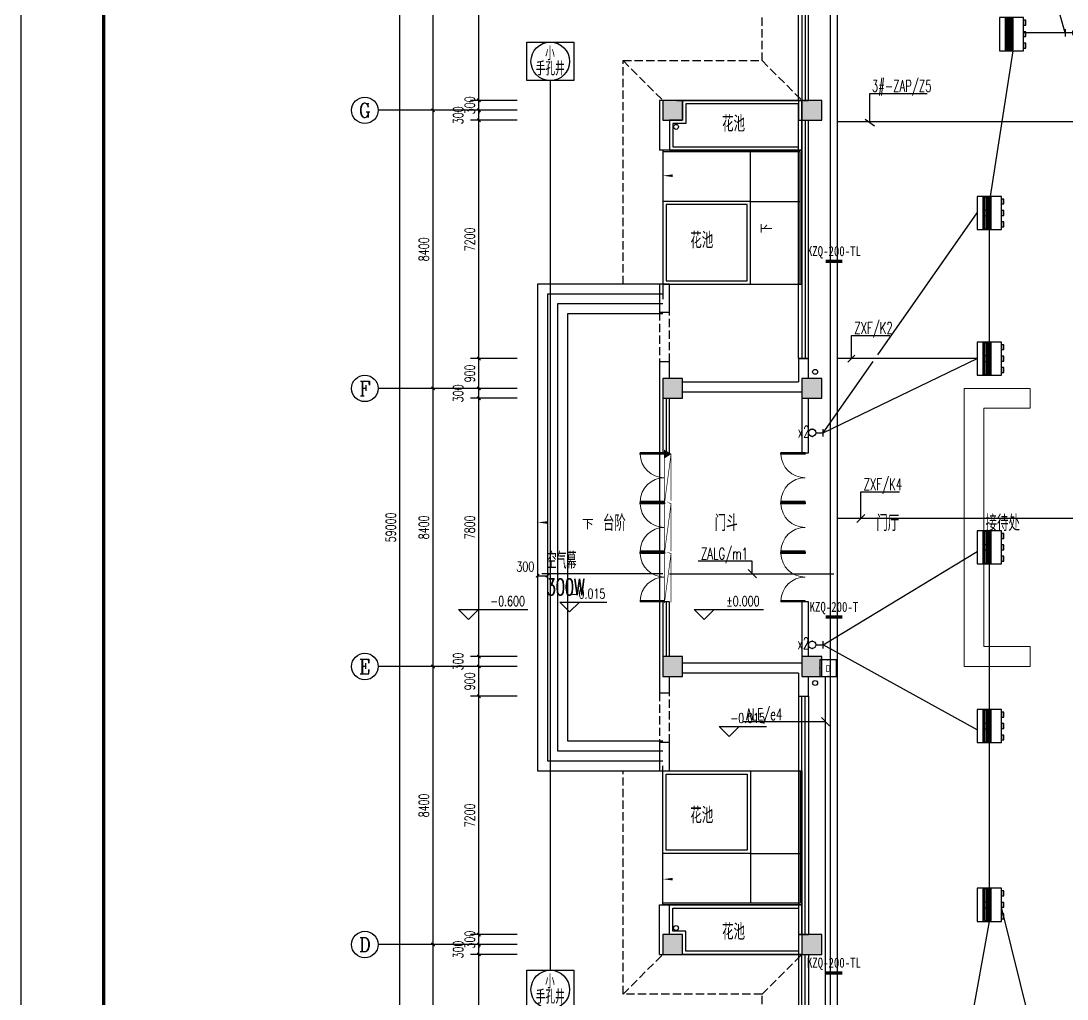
# Model space of a CAD drawing. Extents: x 1834097 to 1952997, y -130665 to -46565.
# Drawn here: x 1834097 to 1865691, y -102099 to -72551 of the extents above; entities that cross this region are included whole.
import ezdxf
from ezdxf.enums import TextEntityAlignment as Align

# ---------------------------------------------------------------- set-up
doc = ezdxf.new("R2010")
doc.units = 0
doc.header["$LTSCALE"] = 1000
doc.header["$MEASUREMENT"] = 0
doc.linetypes.add('__DASH', pattern=[0.35, 0.25, -0.1])
doc.linetypes.add('DASH', pattern=[0.35, 0.25, -0.1])
for name, color, linetype in [('0-底图', 7, 'Continuous'), ('A-ANNO-IDEN', 3, 'Continuous'), ('A-ANNO-TXT', 7, 'Continuous'), ('A-DOOR-HOLE', 161, 'Continuous'), ('A-Roof-Drng', 8, 'Continuous'), ('A-WALL-CURT', 111, 'Continuous'), ('A2-看线', 8, 'Continuous'), ('AXIS', 3, 'Continuous'), ('AXIS_TEXT', 7, 'Continuous'), ('BTTK', 7, 'Continuous'), ('CABLETRAY', 4, 'Continuous'), ('COLUMN', 2, 'Continuous'), ('DIM-照明', 3, 'Continuous'), ('DIM_ELEV', 3, 'Continuous'), ('DIM_SYMB', 3, 'Continuous'), ('e-标注', 7, 'Continuous'), ('E2-楼梯、坡道', 5, 'Continuous'), ('EQUIP-消防', 3, 'Continuous'), ('EQUIP-照明', 3, 'Continuous'), ('H-fujian', 7, 'Continuous'), ('HJ(环境-单体)', 135, 'Continuous'), ('PUB_DIM', 3, 'Continuous'), ('PUB_HATCH', 8, 'Continuous'), ('PUB_TEXT', 7, 'Continuous'), ('PUB_TITLE', 4, 'Continuous'), ('TEL_LEAD', 7, 'Continuous'), ('TEL_TEXT', 7, 'Continuous'), ('VRV-EQUIP', 7, 'Continuous'), ('WALL', 2, 'Continuous'), ('WINDOW', 4, 'Continuous'), ('WIRE-照明', 6, 'Continuous'), ('抗震支吊架', 2, 'Continuous'), ('散水', 151, '__DASH')]:
    doc.layers.add(name, color=color, linetype=linetype)
doc.layers.add('E3-家具', color=8, linetype='Continuous', lineweight=5)
doc.styles.add('_TCH_AXIS', font='COMPLEX', dxfattribs={"bigfont": 'GBCBIG'})
doc.styles.add('_TCH_DIM', font='simplex.shx', dxfattribs={"bigfont": 'gbcbig.shx'})
doc.styles.add('_TCH_DIM_T3', font='SIMPLEX', dxfattribs={"width": 0.705882, "bigfont": 'GBCBIG'})
doc.styles.add('_TEL_DIM', font='simplex.shx', dxfattribs={"width": 0.8, "height": 3.5, "bigfont": 'gbcbig.shx'})
doc.styles.add('COMPLEX', font='COMPLEX')
doc.styles.add('HZ(TK)', font='simplex.shx', dxfattribs={"width": 0.9, "bigfont": 'gbcbig.shx'})
doc.styles.add('kzcad', font='', dxfattribs={"width": 0.8})
doc.styles.get("Standard").update_dxf_attribs({"font": 'GBENOR', "bigfont": 'GBCBIG'})
doc.styles.add('中西文等高字体', font='simplex.shx', dxfattribs={"width": 0.8, "bigfont": 'gbcbig.shx'})
doc.styles.add('黑体', font='')
doc.styles.get('kzcad').set_extended_font_data('SimSun')
doc.styles.get('黑体').set_extended_font_data('SimHei')
doc.dimstyles.new('_TCH_ARCH&&100', dxfattribs={"dimtxt": 297.5, "dimasz": 100, "dimexe": 250, "dimexo": 300, "dimgap": 126.25, "dimtad": 1, "dimdec": 0, "dimzin": 0, "dimdsep": 46, "dimtxsty": '_TCH_DIM_T3', "dimblk": 'ARCHTICK', "dimcen": 0.09, "dimclrt": 7, "dimazin": 2, "dimtfac": 1, "dimtdec": 0, "dimtix": 1, "dimtmove": 2, "dimatfit": 3, "dimfxl": 100, "dimtolj": 1, "dimtzin": 0, "dimarcsym": 0})

# ---------------------------------------------------------------- blocks, each defined once
blk = doc.blocks.new('vhtemplate_2020年新竖式图框_A0')
at = {"layer": 'PUB_TITLE', "color": 7}
blk.add_lwpolyline([(0, 0), (1189, 0), (1189, 841), (0, 841)], close=True, dxfattribs=at)
at = {"layer": 'PUB_TITLE', "const_width": 1}
blk.add_lwpolyline([(25, 10), (1179, 10), (1179, 831), (25, 831)], close=True, dxfattribs=at)
at = {"layer": 'BTTK', "color": 4, "style": 'HZ(TK)', "width": 0.9}
for tag, p in [('合作单位', (1144, 743.5)), ('建设单位', (1144, 209.5)), ('工程名称', (1144, 176.5)), ('子项名称', (1154, 160)), ('图纸名称', (1144, 141))]:
    blk.add_attdef(tag, text='', height=3.5, dxfattribs=at).set_placement(p, align=Align.MIDDLE_CENTER)
for tag, p in [('注册证书号', (1156.5, 309.01)), ('注册印章号', (1156.5, 301.01)), ('设计号', (1154, 193)), ('图别', (1137.75, 34)), ('图号', (1170.25, 34)), ('版本号', (1137.75, 26)), ('日期', (1170.25, 26))]:
    blk.add_attdef(tag, text='', height=3.5, dxfattribs=at).set_placement(p, align=Align.MIDDLE)
blk = doc.blocks.new('$equip$00002672')
for p, q in [((0.222, 0.889), (-0.222, 0.889)), ((0, 0.444), (0, 0.889))]:
    blk.add_line(p, q)
blk.add_circle((0, 0.222), 0.222)
for p in [(0, 0.889), (-0.222, 0.222), (0, 0), (0.222, 0.222)]:
    blk.add_point(p)
at = {"color": 7, "style": '_TEL_DIM', "flags": 1}
for tag in ['A', 'REMARK']:
    blk.add_attdef(tag, text='', height=0.00002, dxfattribs=at).set_placement((0, 0), align=Align.MIDDLE_CENTER)
blk = doc.blocks.new('A$C74FB5005')
at = {"layer": 'WIRE-照明'}
blk.add_lwpolyline([(0, 1167), (1417, 1167), (1417, 0), (0, 0)], close=True, dxfattribs=at)
blk.add_circle((708, 583), 583, dxfattribs=at)
at = {"layer": 'BTTK', "style": '中西文等高字体', "width": 0.7}
for s, height, p in [('小', 417, (552, 618)), ('手孔井', 416.7, (267, 158))]:
    blk.add_text(s, height=height, dxfattribs=at).set_placement(p)
blk = doc.blocks.new('gfhfgh')
at = {"layer": 'WIRE-照明'}
blk.add_line((133077, -13025), (133077, -39897), dxfattribs=at)
for p in [(132369, -13025), (132369, -41064)]:
    blk.add_blockref('A$C74FB5005', p, dxfattribs=at)
blk = doc.blocks.new('_ArchTick')
at = {"color": 0, "linetype": 'ByBlock', "const_width": 0.4}
blk.add_lwpolyline([(-0.5, -0.5), (0.5, 0.5)], dxfattribs=at)
blk = doc.blocks.new('*D267')
at = {"layer": 'Defpoints', "color": 0, "transparency": 16777216}
for p in [(1451760, -30601), (1452060, -30601), (1452060, -30830)]:
    blk.add_point(p, dxfattribs=at)
at = {"layer": 'PUB_DIM', "color": 0, "lineweight": -2, "transparency": 16777216}
for p, q in [((1451760, -30830), (1452060, -30830)), ((1451760, -30901), (1451760, -31080)), ((1452060, -30901), (1452060, -31080))]:
    blk.add_line(p, q, dxfattribs=at)
at = {"layer": 'PUB_DIM', "color": 0, "lineweight": -2, "transparency": 16777216, "xscale": 100, "yscale": 100, "zscale": 100, "rotation": 180}
blk.add_blockref('_ArchTick', (1451760, -30830), dxfattribs=at)
at = {"layer": 'PUB_DIM', "color": 0, "lineweight": -2, "transparency": 16777216, "xscale": 100, "yscale": 100, "zscale": 100}
blk.add_blockref('_ArchTick', (1452060, -30830), dxfattribs=at)
at = {"layer": 'PUB_DIM', "color": 7, "transparency": 16777216, "insert": (1451390, -30555), "char_height": 297.5, "attachment_point": 5, "style": '_TCH_DIM_T3'}
blk.add_mtext('\\A1;300', dxfattribs=at)
blk = doc.blocks.new('*D270')
at = {"layer": 'Defpoints', "color": 0, "transparency": 16777216}
for p in [(1449986, -9271), (1451439, -9271), (1451439, -16471)]:
    blk.add_point(p, dxfattribs=at)
at = {"layer": 'PUB_DIM', "color": 0, "lineweight": -2, "transparency": 16777216}
for p, q in [((1451139, -9271), (1449736, -9271)), ((1449986, -16471), (1449986, -9271)), ((1451139, -16471), (1449736, -16471))]:
    blk.add_line(p, q, dxfattribs=at)
at = {"layer": 'PUB_DIM', "color": 0, "lineweight": -2, "transparency": 16777216, "xscale": 100, "yscale": 100, "zscale": 100}
for p, rotation in [((1449986, -9271), 90), ((1449986, -16471), 270)]:
    blk.add_blockref('_ArchTick', p, dxfattribs=dict(at, rotation=rotation))
at = {"layer": 'PUB_DIM', "color": 7, "transparency": 16777216, "insert": (1449711, -12871), "char_height": 297.5, "attachment_point": 5, "rotation": 90, "style": '_TCH_DIM_T3'}
blk.add_mtext('\\A1;7200', dxfattribs=at)
blk = doc.blocks.new('*D271')
at = {"layer": 'Defpoints', "color": 0, "transparency": 16777216}
for p in [(1449986, -16471), (1451439, -16471), (1451439, -16771)]:
    blk.add_point(p, dxfattribs=at)
at = {"layer": 'PUB_DIM', "color": 0, "lineweight": -2, "transparency": 16777216}
for p, q in [((1449986, -16471), (1449986, -16371)), ((1451139, -16471), (1449736, -16471)), ((1449986, -16771), (1449986, -16471)), ((1451139, -16771), (1449736, -16771)), ((1449986, -16771), (1449986, -16871))]:
    blk.add_line(p, q, dxfattribs=at)
at = {"layer": 'PUB_DIM', "color": 0, "lineweight": -2, "transparency": 16777216, "xscale": 100, "yscale": 100, "zscale": 100}
for p, rotation in [((1449986, -16471), 270), ((1449986, -16771), 90)]:
    blk.add_blockref('_ArchTick', p, dxfattribs=dict(at, rotation=rotation))
at = {"layer": 'PUB_DIM', "color": 7, "transparency": 16777216, "insert": (1449711, -16621), "char_height": 297.5, "attachment_point": 5, "rotation": 90, "style": '_TCH_DIM_T3'}
blk.add_mtext('\\A1;300', dxfattribs=at)
blk = doc.blocks.new('*D272')
at = {"layer": 'Defpoints', "color": 0, "transparency": 16777216}
for p in [(1449986, -16771), (1451439, -16771), (1451439, -17071)]:
    blk.add_point(p, dxfattribs=at)
at = {"layer": 'PUB_DIM', "color": 0, "lineweight": -2, "transparency": 16777216}
for p, q in [((1451139, -16771), (1449736, -16771)), ((1449986, -17071), (1449986, -16771)), ((1451139, -17071), (1449736, -17071))]:
    blk.add_line(p, q, dxfattribs=at)
at = {"layer": 'PUB_DIM', "color": 0, "lineweight": -2, "transparency": 16777216, "xscale": 100, "yscale": 100, "zscale": 100}
for p, rotation in [((1449986, -16771), 90), ((1449986, -17071), 270)]:
    blk.add_blockref('_ArchTick', p, dxfattribs=dict(at, rotation=rotation))
at = {"layer": 'PUB_DIM', "color": 7, "transparency": 16777216, "insert": (1449361, -16921), "char_height": 297.5, "attachment_point": 5, "rotation": 90, "style": '_TCH_DIM_T3'}
blk.add_mtext('\\A1;300', dxfattribs=at)
blk = doc.blocks.new('*D273')
at = {"layer": 'Defpoints', "color": 0, "transparency": 16777216}
for p in [(1449986, -17071), (1451439, -17071), (1451439, -24271)]:
    blk.add_point(p, dxfattribs=at)
at = {"layer": 'PUB_DIM', "color": 0, "lineweight": -2, "transparency": 16777216}
for p, q in [((1451139, -17071), (1449736, -17071)), ((1449986, -24271), (1449986, -17071)), ((1451139, -24271), (1449736, -24271))]:
    blk.add_line(p, q, dxfattribs=at)
at = {"layer": 'PUB_DIM', "color": 0, "lineweight": -2, "transparency": 16777216, "xscale": 100, "yscale": 100, "zscale": 100}
for p, rotation in [((1449986, -17071), 90), ((1449986, -24271), 270)]:
    blk.add_blockref('_ArchTick', p, dxfattribs=dict(at, rotation=rotation))
at = {"layer": 'PUB_DIM', "color": 7, "transparency": 16777216, "insert": (1449711, -20671), "char_height": 297.5, "attachment_point": 5, "rotation": 90, "style": '_TCH_DIM_T3'}
blk.add_mtext('\\A1;7200', dxfattribs=at)
blk = doc.blocks.new('*D274')
at = {"layer": 'Defpoints', "color": 0, "transparency": 16777216}
for p in [(1449986, -24271), (1451439, -24271), (1451439, -25171)]:
    blk.add_point(p, dxfattribs=at)
at = {"layer": 'PUB_DIM', "color": 0, "lineweight": -2, "transparency": 16777216}
for p, q in [((1451139, -24271), (1449736, -24271)), ((1449986, -25171), (1449986, -24271)), ((1451139, -25171), (1449736, -25171))]:
    blk.add_line(p, q, dxfattribs=at)
at = {"layer": 'PUB_DIM', "color": 0, "lineweight": -2, "transparency": 16777216, "xscale": 100, "yscale": 100, "zscale": 100}
for p, rotation in [((1449986, -24271), 90), ((1449986, -25171), 270)]:
    blk.add_blockref('_ArchTick', p, dxfattribs=dict(at, rotation=rotation))
at = {"layer": 'PUB_DIM', "color": 7, "transparency": 16777216, "insert": (1449711, -24721), "char_height": 297.5, "attachment_point": 5, "rotation": 90, "style": '_TCH_DIM_T3'}
blk.add_mtext('\\A1;900', dxfattribs=at)
blk = doc.blocks.new('*D275')
at = {"layer": 'Defpoints', "color": 0, "transparency": 16777216}
for p in [(1449986, -25171), (1451439, -25171), (1451439, -25471)]:
    blk.add_point(p, dxfattribs=at)
at = {"layer": 'PUB_DIM', "color": 0, "lineweight": -2, "transparency": 16777216}
for p, q in [((1451139, -25171), (1449736, -25171)), ((1449986, -25471), (1449986, -25171)), ((1451139, -25471), (1449736, -25471))]:
    blk.add_line(p, q, dxfattribs=at)
at = {"layer": 'PUB_DIM', "color": 0, "lineweight": -2, "transparency": 16777216, "xscale": 100, "yscale": 100, "zscale": 100}
for p, rotation in [((1449986, -25171), 90), ((1449986, -25471), 270)]:
    blk.add_blockref('_ArchTick', p, dxfattribs=dict(at, rotation=rotation))
at = {"layer": 'PUB_DIM', "color": 7, "transparency": 16777216, "insert": (1449361, -25321), "char_height": 297.5, "attachment_point": 5, "rotation": 90, "style": '_TCH_DIM_T3'}
blk.add_mtext('\\A1;300', dxfattribs=at)
blk = doc.blocks.new('*D276')
at = {"layer": 'Defpoints', "color": 0, "transparency": 16777216}
for p in [(1449986, -25471), (1451439, -25471), (1451439, -33271)]:
    blk.add_point(p, dxfattribs=at)
at = {"layer": 'PUB_DIM', "color": 0, "lineweight": -2, "transparency": 16777216}
for p, q in [((1451139, -25471), (1449736, -25471)), ((1449986, -33271), (1449986, -25471)), ((1451139, -33271), (1449736, -33271))]:
    blk.add_line(p, q, dxfattribs=at)
at = {"layer": 'PUB_DIM', "color": 0, "lineweight": -2, "transparency": 16777216, "xscale": 100, "yscale": 100, "zscale": 100}
for p, rotation in [((1449986, -25471), 90), ((1449986, -33271), 270)]:
    blk.add_blockref('_ArchTick', p, dxfattribs=dict(at, rotation=rotation))
at = {"layer": 'PUB_DIM', "color": 7, "transparency": 16777216, "insert": (1449711, -29371), "char_height": 297.5, "attachment_point": 5, "rotation": 90, "style": '_TCH_DIM_T3'}
blk.add_mtext('\\A1;7800', dxfattribs=at)
blk = doc.blocks.new('*D277')
at = {"layer": 'Defpoints', "color": 0, "transparency": 16777216}
for p in [(1449986, -33271), (1451439, -33271), (1451439, -33571)]:
    blk.add_point(p, dxfattribs=at)
at = {"layer": 'PUB_DIM', "color": 0, "lineweight": -2, "transparency": 16777216}
for p, q in [((1451139, -33271), (1449736, -33271)), ((1449986, -33571), (1449986, -33271)), ((1451139, -33571), (1449736, -33571))]:
    blk.add_line(p, q, dxfattribs=at)
at = {"layer": 'PUB_DIM', "color": 0, "lineweight": -2, "transparency": 16777216, "xscale": 100, "yscale": 100, "zscale": 100}
for p, rotation in [((1449986, -33271), 90), ((1449986, -33571), 270)]:
    blk.add_blockref('_ArchTick', p, dxfattribs=dict(at, rotation=rotation))
at = {"layer": 'PUB_DIM', "color": 7, "transparency": 16777216, "insert": (1449361, -33421), "char_height": 297.5, "attachment_point": 5, "rotation": 90, "style": '_TCH_DIM_T3'}
blk.add_mtext('\\A1;300', dxfattribs=at)
blk = doc.blocks.new('*D278')
at = {"layer": 'Defpoints', "color": 0, "transparency": 16777216}
for p in [(1449986, -33571), (1451439, -33571), (1451439, -34471)]:
    blk.add_point(p, dxfattribs=at)
at = {"layer": 'PUB_DIM', "color": 0, "lineweight": -2, "transparency": 16777216}
for p, q in [((1451139, -33571), (1449736, -33571)), ((1449986, -34471), (1449986, -33571)), ((1451139, -34471), (1449736, -34471))]:
    blk.add_line(p, q, dxfattribs=at)
at = {"layer": 'PUB_DIM', "color": 0, "lineweight": -2, "transparency": 16777216, "xscale": 100, "yscale": 100, "zscale": 100}
for p, rotation in [((1449986, -33571), 90), ((1449986, -34471), 270)]:
    blk.add_blockref('_ArchTick', p, dxfattribs=dict(at, rotation=rotation))
at = {"layer": 'PUB_DIM', "color": 7, "transparency": 16777216, "insert": (1449711, -34021), "char_height": 297.5, "attachment_point": 5, "rotation": 90, "style": '_TCH_DIM_T3'}
blk.add_mtext('\\A1;900', dxfattribs=at)
blk = doc.blocks.new('*D279')
at = {"layer": 'Defpoints', "color": 0, "transparency": 16777216}
for p in [(1449986, -34471), (1451439, -34471), (1451439, -41671)]:
    blk.add_point(p, dxfattribs=at)
at = {"layer": 'PUB_DIM', "color": 0, "lineweight": -2, "transparency": 16777216}
for p, q in [((1451139, -34471), (1449736, -34471)), ((1449986, -41671), (1449986, -34471)), ((1451139, -41671), (1449736, -41671))]:
    blk.add_line(p, q, dxfattribs=at)
at = {"layer": 'PUB_DIM', "color": 0, "lineweight": -2, "transparency": 16777216, "xscale": 100, "yscale": 100, "zscale": 100}
for p, rotation in [((1449986, -34471), 90), ((1449986, -41671), 270)]:
    blk.add_blockref('_ArchTick', p, dxfattribs=dict(at, rotation=rotation))
at = {"layer": 'PUB_DIM', "color": 7, "transparency": 16777216, "insert": (1449711, -38071), "char_height": 297.5, "attachment_point": 5, "rotation": 90, "style": '_TCH_DIM_T3'}
blk.add_mtext('\\A1;7200', dxfattribs=at)
blk = doc.blocks.new('*D280')
at = {"layer": 'Defpoints', "color": 0, "transparency": 16777216}
for p in [(1449986, -41671), (1451439, -41671), (1451439, -41971)]:
    blk.add_point(p, dxfattribs=at)
at = {"layer": 'PUB_DIM', "color": 0, "lineweight": -2, "transparency": 16777216}
for p, q in [((1451139, -41671), (1449736, -41671)), ((1449986, -41671), (1449986, -41571)), ((1449986, -41971), (1449986, -41671)), ((1451139, -41971), (1449736, -41971)), ((1449986, -41971), (1449986, -42071))]:
    blk.add_line(p, q, dxfattribs=at)
at = {"layer": 'PUB_DIM', "color": 0, "lineweight": -2, "transparency": 16777216, "xscale": 100, "yscale": 100, "zscale": 100}
for p, rotation in [((1449986, -41671), 270), ((1449986, -41971), 90)]:
    blk.add_blockref('_ArchTick', p, dxfattribs=dict(at, rotation=rotation))
at = {"layer": 'PUB_DIM', "color": 7, "transparency": 16777216, "insert": (1449711, -41821), "char_height": 297.5, "attachment_point": 5, "rotation": 90, "style": '_TCH_DIM_T3'}
blk.add_mtext('\\A1;300', dxfattribs=at)
blk = doc.blocks.new('*D281')
at = {"layer": 'Defpoints', "color": 0, "transparency": 16777216}
for p in [(1449986, -41971), (1451439, -41971), (1451439, -42271)]:
    blk.add_point(p, dxfattribs=at)
at = {"layer": 'PUB_DIM', "color": 0, "lineweight": -2, "transparency": 16777216}
for p, q in [((1451139, -41971), (1449736, -41971)), ((1449986, -42271), (1449986, -41971)), ((1451139, -42271), (1449736, -42271))]:
    blk.add_line(p, q, dxfattribs=at)
at = {"layer": 'PUB_DIM', "color": 0, "lineweight": -2, "transparency": 16777216, "xscale": 100, "yscale": 100, "zscale": 100}
for p, rotation in [((1449986, -41971), 90), ((1449986, -42271), 270)]:
    blk.add_blockref('_ArchTick', p, dxfattribs=dict(at, rotation=rotation))
at = {"layer": 'PUB_DIM', "color": 7, "transparency": 16777216, "insert": (1449361, -42121), "char_height": 297.5, "attachment_point": 5, "rotation": 90, "style": '_TCH_DIM_T3'}
blk.add_mtext('\\A1;300', dxfattribs=at)
blk = doc.blocks.new('*D282')
at = {"layer": 'Defpoints', "color": 0, "transparency": 16777216}
for p in [(1449986, -42271), (1451439, -42271), (1451439, -49471)]:
    blk.add_point(p, dxfattribs=at)
at = {"layer": 'PUB_DIM', "color": 0, "lineweight": -2, "transparency": 16777216}
for p, q in [((1451139, -42271), (1449736, -42271)), ((1449986, -49471), (1449986, -42271)), ((1451139, -49471), (1449736, -49471))]:
    blk.add_line(p, q, dxfattribs=at)
at = {"layer": 'PUB_DIM', "color": 0, "lineweight": -2, "transparency": 16777216, "xscale": 100, "yscale": 100, "zscale": 100}
for p, rotation in [((1449986, -42271), 90), ((1449986, -49471), 270)]:
    blk.add_blockref('_ArchTick', p, dxfattribs=dict(at, rotation=rotation))
at = {"layer": 'PUB_DIM', "color": 7, "transparency": 16777216, "insert": (1449711, -45871), "char_height": 297.5, "attachment_point": 5, "rotation": 90, "style": '_TCH_DIM_T3'}
blk.add_mtext('\\A1;7200', dxfattribs=at)
blk = doc.blocks.new('*D286')
at = {"layer": 'Defpoints', "color": 0, "transparency": 16777216}
for p in [(1447601, 129), (1450245, 129), (1450245, -58871)]:
    blk.add_point(p, dxfattribs=at)
at = {"layer": 'PUB_DIM', "color": 0, "lineweight": -2, "transparency": 16777216}
for p, q in [((1449945, 129), (1447351, 129)), ((1447601, -58871), (1447601, 129)), ((1449945, -58871), (1447351, -58871))]:
    blk.add_line(p, q, dxfattribs=at)
at = {"layer": 'PUB_DIM', "color": 0, "lineweight": -2, "transparency": 16777216, "xscale": 100, "yscale": 100, "zscale": 100}
for p, rotation in [((1447601, 129), 90), ((1447601, -58871), 270)]:
    blk.add_blockref('_ArchTick', p, dxfattribs=dict(at, rotation=rotation))
at = {"layer": 'PUB_DIM', "color": 7, "transparency": 16777216, "insert": (1447326, -29371), "char_height": 297.5, "attachment_point": 5, "rotation": 90, "style": '_TCH_DIM_T3'}
blk.add_mtext('\\A1;59000', dxfattribs=at)
blk = doc.blocks.new('*D312')
at = {"layer": 'Defpoints', "color": 0, "transparency": 16777216}
for p in [(1448601, -41971), (1450245, -41971), (1450245, -50371)]:
    blk.add_point(p, dxfattribs=at)
at = {"layer": 'PUB_DIM', "color": 0, "lineweight": -2, "transparency": 16777216}
for p, q in [((1449945, -41971), (1448351, -41971)), ((1448601, -50371), (1448601, -41971)), ((1449945, -50371), (1448351, -50371))]:
    blk.add_line(p, q, dxfattribs=at)
at = {"layer": 'PUB_DIM', "color": 0, "lineweight": -2, "transparency": 16777216, "xscale": 100, "yscale": 100, "zscale": 100}
for p, rotation in [((1448601, -41971), 90), ((1448601, -50371), 270)]:
    blk.add_blockref('_ArchTick', p, dxfattribs=dict(at, rotation=rotation))
at = {"layer": 'PUB_DIM', "color": 7, "transparency": 16777216, "insert": (1448326, -46171), "char_height": 297.5, "attachment_point": 5, "rotation": 90, "style": '_TCH_DIM_T3'}
blk.add_mtext('\\A1;8400', dxfattribs=at)
blk = doc.blocks.new('*D313')
at = {"layer": 'Defpoints', "color": 0, "transparency": 16777216}
for p in [(1448601, -33571), (1450245, -33571), (1450245, -41971)]:
    blk.add_point(p, dxfattribs=at)
at = {"layer": 'PUB_DIM', "color": 0, "lineweight": -2, "transparency": 16777216}
for p, q in [((1449945, -33571), (1448351, -33571)), ((1448601, -41971), (1448601, -33571)), ((1449945, -41971), (1448351, -41971))]:
    blk.add_line(p, q, dxfattribs=at)
at = {"layer": 'PUB_DIM', "color": 0, "lineweight": -2, "transparency": 16777216, "xscale": 100, "yscale": 100, "zscale": 100}
for p, rotation in [((1448601, -33571), 90), ((1448601, -41971), 270)]:
    blk.add_blockref('_ArchTick', p, dxfattribs=dict(at, rotation=rotation))
at = {"layer": 'PUB_DIM', "color": 7, "transparency": 16777216, "insert": (1448326, -37771), "char_height": 297.5, "attachment_point": 5, "rotation": 90, "style": '_TCH_DIM_T3'}
blk.add_mtext('\\A1;8400', dxfattribs=at)
blk = doc.blocks.new('*D314')
at = {"layer": 'Defpoints', "color": 0, "transparency": 16777216}
for p in [(1448601, -25171), (1450245, -25171), (1450245, -33571)]:
    blk.add_point(p, dxfattribs=at)
at = {"layer": 'PUB_DIM', "color": 0, "lineweight": -2, "transparency": 16777216}
for p, q in [((1449945, -25171), (1448351, -25171)), ((1448601, -33571), (1448601, -25171)), ((1449945, -33571), (1448351, -33571))]:
    blk.add_line(p, q, dxfattribs=at)
at = {"layer": 'PUB_DIM', "color": 0, "lineweight": -2, "transparency": 16777216, "xscale": 100, "yscale": 100, "zscale": 100}
for p, rotation in [((1448601, -25171), 90), ((1448601, -33571), 270)]:
    blk.add_blockref('_ArchTick', p, dxfattribs=dict(at, rotation=rotation))
at = {"layer": 'PUB_DIM', "color": 7, "transparency": 16777216, "insert": (1448326, -29371), "char_height": 297.5, "attachment_point": 5, "rotation": 90, "style": '_TCH_DIM_T3'}
blk.add_mtext('\\A1;8400', dxfattribs=at)
blk = doc.blocks.new('*D315')
at = {"layer": 'Defpoints', "color": 0, "transparency": 16777216}
for p in [(1448601, -16771), (1450245, -16771), (1450245, -25171)]:
    blk.add_point(p, dxfattribs=at)
at = {"layer": 'PUB_DIM', "color": 0, "lineweight": -2, "transparency": 16777216}
for p, q in [((1449945, -16771), (1448351, -16771)), ((1448601, -25171), (1448601, -16771)), ((1449945, -25171), (1448351, -25171))]:
    blk.add_line(p, q, dxfattribs=at)
at = {"layer": 'PUB_DIM', "color": 0, "lineweight": -2, "transparency": 16777216, "xscale": 100, "yscale": 100, "zscale": 100}
for p, rotation in [((1448601, -16771), 90), ((1448601, -25171), 270)]:
    blk.add_blockref('_ArchTick', p, dxfattribs=dict(at, rotation=rotation))
at = {"layer": 'PUB_DIM', "color": 7, "transparency": 16777216, "insert": (1448326, -20971), "char_height": 297.5, "attachment_point": 5, "rotation": 90, "style": '_TCH_DIM_T3'}
blk.add_mtext('\\A1;8400', dxfattribs=at)
blk = doc.blocks.new('*D316')
at = {"layer": 'Defpoints', "color": 0, "transparency": 16777216}
for p in [(1448601, -8371), (1450245, -8371), (1450245, -16771)]:
    blk.add_point(p, dxfattribs=at)
at = {"layer": 'PUB_DIM', "color": 0, "lineweight": -2, "transparency": 16777216}
for p, q in [((1449945, -8371), (1448351, -8371)), ((1448601, -16771), (1448601, -8371)), ((1449945, -16771), (1448351, -16771))]:
    blk.add_line(p, q, dxfattribs=at)
at = {"layer": 'PUB_DIM', "color": 0, "lineweight": -2, "transparency": 16777216, "xscale": 100, "yscale": 100, "zscale": 100}
for p, rotation in [((1448601, -8371), 90), ((1448601, -16771), 270)]:
    blk.add_blockref('_ArchTick', p, dxfattribs=dict(at, rotation=rotation))
at = {"layer": 'PUB_DIM', "color": 7, "transparency": 16777216, "insert": (1448326, -12571), "char_height": 297.5, "attachment_point": 5, "rotation": 90, "style": '_TCH_DIM_T3'}
blk.add_mtext('\\A1;8400', dxfattribs=at)
blk = doc.blocks.new('$TCHSYS$WIN2D')
for p, q in [((-0.5, 0.5), (0.5, 0.5)), ((-0.5, 0.5), (-0.5, -0.5)), ((0.5, 0.5), (0.5, -0.5)), ((0.5, 0.1667), (-0.5, 0.1667)), ((0.5, -0.1667), (-0.5, -0.1667)), ((-0.5, -0.5), (0.5, -0.5))]:
    blk.add_line(p, q)
blk = doc.blocks.new('_FZH')
blk.add_lwpolyline([(-0.5, -0.5), (0.5, -0.5), (0.5, 0.5), (-0.5, 0.5)], close=True)
at = {"layer": 'PUB_HATCH'}
blk.add_solid([(-0.5, -0.5), (0.5, -0.5), (-0.5, 0.5), (0.5, 0.5)], dxfattribs=at)
blk = doc.blocks.new('$DorLib2D$00000002')
for p, q in [((-0.5, 0), (-0.5, 0.4875)), ((-0.475, 0.4875), (-0.5, 0.4875)), ((-0.475, 0), (-0.475, 0.4875)), ((0.475, 0), (0.475, 0.4875)), ((0.475, 0.4875), (0.5, 0.4875)), ((0.5, 0), (0.5, 0.4875)), ((-0.5, 0), (-0.475, 0)), ((0.5, 0), (0.475, 0))]:
    blk.add_line(p, q)
at = {"lineweight": 13}
for centre, start, end in [((-0.4875, 0), 0, 88.53072), ((0.4875, 0), 91.46928, 180)]:
    blk.add_arc(centre, 0.4875, start, end, dxfattribs=at)
blk = doc.blocks.new('_AXISO')
blk.add_circle((0, 0), 0.5)
at = {"layer": 'AXIS_TEXT', "style": 'COMPLEX', "width": 1.041667}
blk.add_attdef('A', text='', height=0.56, dxfattribs=at).set_placement((-0.25, -0.28), (0.25, -0.28), align=Align.FIT)
blk = doc.blocks.new('$VRV_美的$00000018')
for p, q in [((-675, 437.5), (-675, -362.5)), ((675, 437.5), (-675, 437.5)), ((675, -362.5), (675, 437.5)), ((-675, 237.5), (675, 237.5)), ((-645, 202.5), (645, 202.5)), ((-645, 202.5), (-645, -17.5)), ((-645, 182.5), (645, 182.5)), ((-645, 137.5), (645, 137.5)), ((-645, 92.5), (645, 92.5)), ((-645, 47.5), (645, 47.5)), ((-645, 2.5), (645, 2.5)), ((-120, 182.5), (-120, -17.5)), ((120, 182.5), (120, -17.5)), ((645, -17.5), (645, 202.5)), ((-645, -17.5), (645, -17.5)), ((-675, -362.5), (675, -362.5)), ((-565, -362.5), (-565, -437.5)), ((-365, -362.5), (-565, -362.5)), ((-565, -437.5), (-365, -437.5)), ((-365, -437.5), (-365, -362.5)), ((-100, -362.5), (-100, -437.5)), ((100, -362.5), (-100, -362.5)), ((-100, -437.5), (100, -437.5)), ((100, -437.5), (100, -362.5)), ((365, -362.5), (365, -437.5)), ((565, -362.5), (365, -362.5)), ((365, -437.5), (565, -437.5)), ((565, -437.5), (565, -362.5))]:
    blk.add_line(p, q)
blk = doc.blocks.new('*U418')
at = {"layer": 'H-fujian', "color": 30, "const_width": 20}
blk.add_lwpolyline([(-4824, -3673), (-3324, -3673), (-3324, -3873), (-4824, -3873)], close=True, dxfattribs=at)
blk.add_lwpolyline([(-3324, -3873), (-4824, -3673)], dxfattribs=at)
blk = doc.blocks.new('$equip_U$00000183(WIN7-PC-dian)')
for p, q in [((-0.5, 1), (-0.5, 0)), ((0.5, 1), (-0.5, 1)), ((0.5, 0), (0.5, 1)), ((-0.5, 0), (0.5, 0))]:
    blk.add_line(p, q)
at = {"const_width": 0.04}
blk.add_lwpolyline([(-0.5, 1), (0.5, 1), (0.5, 0), (-0.5, 0), (-0.5, 1), (0.5, 1)], dxfattribs=at)
for p in [(0, 1), (-0.5, 0.469), (0, 0), (0.5, 0.5)]:
    blk.add_point(p)
at = {"color": 7}
blk.add_attdef('$TEXT$', text='', height=0.4, dxfattribs=at).set_placement((0.026, 0.492), align=Align.MIDDLE_CENTER)
at = {"color": 7, "style": '_TEL_DIM', "flags": 1}
for tag in ['A', 'REMARK']:
    blk.add_attdef(tag, text='', height=0.00002, dxfattribs=at).set_placement((0, 0), align=Align.MIDDLE_CENTER)
blk = doc.blocks.new('sdgsg')
at = {"layer": 'A-ANNO-IDEN'}
blk.add_lwpolyline([(1452992.7, -29221.4, 0, 0, 0), (1451760.5, -29221.4, 0, 80, 0), (1452060.5, -29221.4, 0, 0, 0)], format="xyseb", dxfattribs=at)
at = {"layer": 'A-DOOR-HOLE', "linetype": 'DASH'}
for p, q in [((1455440.5, -22871.4), (1455440.5, -24371.4)), ((1455740.5, -24371.4), (1455740.5, -22871.4)), ((1455440.5, -34370.9), (1455440.5, -35870.9)), ((1455740.5, -35870.9), (1455740.5, -34370.9))]:
    blk.add_line(p, q, dxfattribs=at)
at = {"layer": 'A-Roof-Drng'}
for centre in [(1455940.5, -17271.4), (1460140.5, -24671.4), (1460140.5, -34071.4), (1455940.5, -41471.4)]:
    blk.add_circle(centre, 75, dxfattribs=at)
at = {"layer": 'A-WALL-CURT'}
for p, q in [((1455440.5, -25171.4), (1455440.5, -27121.4)), ((1455540.5, -25471.4), (1455540.5, -27121.4)), ((1455640.5, -25471.4), (1455640.5, -27121.4)), ((1455740.5, -27121.4), (1455740.5, -25471.4)), ((1455440.5, -27121.4), (1455740.5, -27121.4)), ((1455740.5, -31621.4), (1455440.5, -31621.4)), ((1455440.5, -31621.4), (1455440.5, -33571.4)), ((1455540.5, -31621.4), (1455540.5, -33271.4)), ((1455640.5, -31621.4), (1455640.5, -33271.4)), ((1455740.5, -33271.4), (1455740.5, -31621.4))]:
    blk.add_line(p, q, dxfattribs=at)
at = {"layer": 'A2-看线'}
for p, q in [((1455960.5, -16471.4), (1459740.5, -16471.4)), ((1455960.5, -17971.4), (1459560.5, -17971.4)), ((1458190.5, -22021.4), (1459740.5, -22021.4)), ((1458190.5, -36721.4), (1459740.5, -36721.4)), ((1455960.5, -40771.4), (1459560.5, -40771.4)), ((1455960.5, -42271.4), (1459560.5, -42271.4)), ((1455960.5, -42271.4), (1459740.5, -42271.4))]:
    blk.add_line(p, q, dxfattribs=at)
at = {"layer": 'AXIS'}
for p, q in [((1450245.5, -16771.4), (1446942.9, -16771.4)), ((1450245.5, -25171.4), (1446942.9, -25171.4)), ((1450245.5, -33571.4), (1446942.9, -33571.4)), ((1450245.5, -41971.4), (1446942.9, -41971.4))]:
    blk.add_line(p, q, dxfattribs=at)
at = {"layer": 'DIM_ELEV'}
for p, q in [((1449670.3, -32151.3), (1449370.3, -31851.3)), ((1449370.3, -31851.3), (1451464.7, -31851.3)), ((1449670.3, -32151.3), (1449970.3, -31851.3)), ((1452726.4, -31925.3), (1452426.4, -31625.3)), ((1452426.4, -31625.3), (1453852.6, -31625.3)), ((1452726.4, -31925.3), (1453026.4, -31625.3)), ((1456789.8, -32151.3), (1456489.8, -31851.3)), ((1456489.8, -31851.3), (1458584.2, -31851.3)), ((1456789.8, -32151.3), (1457089.8, -31851.3)), ((1457548.1, -35683.6), (1457248.1, -35383.6)), ((1457248.1, -35383.6), (1458674.2, -35383.6)), ((1457548.1, -35683.6), (1457848.1, -35383.6))]:
    blk.add_line(p, q, dxfattribs=at)
at = {"layer": 'DIM_SYMB'}
for points in [[(1458940.5, -22021.4, 0, 0, 0), (1458940.5, -18746.4, 0, 0, 0), (1455540.5, -18746.4, 0, 80, 0), (1455840.5, -18746.4, 0, 0, 0)], [(1458940.5, -36721.4, 0, 0, 0), (1458940.5, -39996.4, 0, 0, 0), (1455540.5, -39996.4, 0, 80, 0), (1455840.5, -39996.4, 0, 0, 0)]]:
    blk.add_lwpolyline(points, format="xyseb", dxfattribs=at)
at = {"layer": 'E2-楼梯、坡道'}
for points in [[(1459740.5, -22021.4), (1459740.5, -17971.4), (1455540.5, -17971.4), (1455540.5, -19521.4)], [(1459690.5, -22021.4), (1459690.5, -18021.4), (1455540.5, -18021.4)], [(1458190.5, -19521.4), (1458190.5, -18021.4)], [(1458190.5, -22021.4), (1458190.5, -19521.4), (1455540.5, -19521.4), (1455540.5, -22471.4)], [(1458190.5, -19521.4), (1459690.5, -19521.4)], [(1455540.5, -22021.4), (1451760.5, -22021.4), (1451760.5, -36721.4), (1455540.5, -36721.4)], [(1455540.5, -22321.4), (1452060.5, -22321.4), (1452060.5, -36421.4), (1455540.5, -36421.4)], [(1455540.5, -22621.4), (1452360.5, -22621.4), (1452360.5, -36121.4), (1455540.5, -36121.4)], [(1455540.5, -22921.4), (1452660.5, -22921.4), (1452660.5, -35821.4), (1455540.5, -35821.4)], [(1458190.5, -36721.4), (1458190.5, -39221.4), (1455540.5, -39221.4), (1455540.5, -36571.4)], [(1459690.5, -36721.4), (1459690.5, -40721.4), (1455540.5, -40721.4)], [(1459740.5, -36721.4), (1459740.5, -40771.4), (1455540.5, -40771.4), (1455540.5, -39221.4)], [(1458190.5, -39221.4), (1459690.5, -39221.4)], [(1458190.5, -39221.4), (1458190.5, -40721.4)]]:
    blk.add_lwpolyline(points, dxfattribs=at)
at = {"layer": 'E3-家具'}
blk.add_lwpolyline([(1466640.5, -25171.4), (1464640.5, -25171.4), (1464640.5, -33571.4), (1466640.5, -33571.4), (1466640.5, -32971.4), (1465240.5, -32971.4), (1465240.5, -25771.4), (1466640.5, -25771.4), (1466640.5, -25171.4)], dxfattribs=at)
at = {"layer": 'HJ(环境-单体)'}
for points in [[(1455740.5, -17971.4), (1459740.5, -17971.4), (1459740.5, -16471.4), (1456140.5, -16471.4), (1456140.5, -17071.4), (1455740.5, -17071.4), (1455740.5, -17971.4)], [(1455740.5, -40771.4), (1459740.5, -40771.4), (1459740.5, -42271.4), (1456140.5, -42271.4), (1456140.5, -41671.4), (1455740.5, -41671.4), (1455740.5, -40771.4)]]:
    blk.add_lwpolyline(points, dxfattribs=at)
for points in [[(1455840.5, -17871.4), (1459640.5, -17871.4), (1459640.5, -16571.4), (1456240.5, -16571.4), (1456240.5, -17171.4), (1455840.5, -17171.4)], [(1455840.5, -40871.4), (1459640.5, -40871.4), (1459640.5, -42171.4), (1456240.5, -42171.4), (1456240.5, -41571.4), (1455840.5, -41571.4)]]:
    blk.add_lwpolyline(points, close=True, dxfattribs=at)
at = {"layer": 'HJ(环境-单体)', "linetype": 'Continuous'}
for points in [[(1458190.5, -19521.4), (1455540.5, -19521.4), (1455540.5, -22021.4), (1458190.5, -22021.4)], [(1458090.5, -19621.4), (1455640.5, -19621.4), (1455640.5, -21921.4), (1458090.5, -21921.4)], [(1458190.5, -39221.4), (1455540.5, -39221.4), (1455540.5, -36721.4), (1458190.5, -36721.4)], [(1458090.5, -39121.4), (1455640.5, -39121.4), (1455640.5, -36821.4), (1458090.5, -36821.4)]]:
    blk.add_lwpolyline(points, close=True, dxfattribs=at)
at = {"layer": 'WALL'}
for p, q in [((1455440.5, -16471.4), (1455440.5, -17971.4)), ((1455540.5, -16471.4), (1455440.5, -16471.4)), ((1459740.5, -16471.4), (1459640.5, -16471.4)), ((1459640.5, -16471.4), (1459640.5, -16771.4)), ((1459640.5, -16771.4), (1459640.5, -17071.4)), ((1455740.5, -17071.4), (1455740.5, -17971.4)), ((1459640.5, -17071.4), (1459740.5, -17071.4)), ((1455740.5, -17971.4), (1455440.5, -17971.4)), ((1455440.5, -22021.4), (1455440.5, -22871.4)), ((1455740.5, -22021.4), (1455440.5, -22021.4)), ((1455740.5, -22871.4), (1455740.5, -22021.4)), ((1455440.5, -22871.4), (1455740.5, -22871.4)), ((1459940.5, -24271.4), (1459640.5, -24271.4)), ((1459640.5, -24271.4), (1459640.5, -24971.4)), ((1459940.5, -24871.4), (1459940.5, -24271.4)), ((1455740.5, -24371.4), (1455440.5, -24371.4)), ((1455440.5, -24371.4), (1455440.5, -25171.4)), ((1455740.5, -24871.4), (1455740.5, -24371.4)), ((1456140.5, -24971.4), (1459640.5, -24971.4)), ((1456140.5, -25271.4), (1459740.5, -25271.4)), ((1459740.5, -25471.4), (1459740.5, -27121.4)), ((1459940.5, -27121.4), (1459940.5, -25471.4)), ((1459740.5, -27121.4), (1459940.5, -27121.4)), ((1459940.5, -31621.4), (1459740.5, -31621.4)), ((1459740.5, -31621.4), (1459740.5, -33271.4)), ((1459940.5, -33271.4), (1459940.5, -31621.4)), ((1459740.5, -33471.4), (1456140.5, -33471.4)), ((1455440.5, -33571.4), (1455440.5, -34370.9)), ((1459640.5, -33771.4), (1456140.5, -33771.4)), ((1459640.5, -33771.4), (1459640.5, -34471.4)), ((1455740.5, -34370.9), (1455740.5, -33871.4)), ((1459940.5, -34471.4), (1459940.5, -33871.4)), ((1455440.5, -34370.9), (1455740.5, -34370.9)), ((1459640.5, -34471.4), (1459940.5, -34471.4)), ((1455740.5, -35870.9), (1455440.5, -35870.9)), ((1455440.5, -35870.9), (1455440.5, -36721.4)), ((1455740.5, -36721.4), (1455740.5, -35870.9)), ((1455440.5, -36721.4), (1455740.5, -36721.4)), ((1455440.5, -42271.4), (1455440.5, -40771.4)), ((1455440.5, -40771.4), (1455740.5, -40771.4)), ((1455740.5, -41671.4), (1455740.5, -40771.4)), ((1459740.5, -41671.4), (1459640.5, -41671.4)), ((1459640.5, -41671.4), (1459640.5, -41971.4)), ((1459640.5, -41971.4), (1459640.5, -42271.4)), ((1455440.5, -42271.4), (1455540.5, -42271.4)), ((1459640.5, -42271.4), (1459740.5, -42271.4))]:
    blk.add_line(p, q, dxfattribs=at)
at = {"layer": 'WINDOW'}
for p, q in [((1455440.5, -27121.4), (1455440.5, -28621.4)), ((1455440.5, -28621.4), (1455440.5, -30121.4)), ((1455440.5, -30121.4), (1455440.5, -31621.4))]:
    blk.add_line(p, q, dxfattribs=at)
at = {"layer": '散水'}
for p, q in [((1454340.5, -15271.4), (1455540.5, -16471.4)), ((1458540.5, -15271.4), (1459740.5, -16471.4)), ((1454340.5, -43471.4), (1455540.5, -42271.4)), ((1458540.5, -43471.4), (1459740.5, -42271.4))]:
    blk.add_line(p, q, dxfattribs=at)
for points in [[(1454340.5, -22021.4), (1454340.5, -15271.4), (1458540.5, -15271.4), (1458540.5, -1671.4), (1466940.5, -1671.4), (1466940.5, 1328.6), (1503140.5, 1328.6), (1503140.5, -1671.4), (1511540.5, -1671.4), (1511540.5, -2871.4)], [(1511540.5, -55871.4), (1511540.5, -57071.4), (1503140.5, -57071.4), (1503140.5, -60071.4), (1466940.5, -60071.4), (1466940.5, -57071.4), (1458540.5, -57071.4), (1458540.5, -43471.4), (1454340.5, -43471.4), (1454340.5, -36721.4)]]:
    blk.add_lwpolyline(points, dxfattribs=at)
at = {"layer": 'AXIS'}
ref = blk.add_blockref('_AXISO', (1446542.9, -16771.4), dxfattribs=dict(at, xscale=800, yscale=800, zscale=800))
ref.add_attrib('A', 'G', dxfattribs={"layer": 'AXIS_TEXT', "height": 425.2, "style": '_TCH_AXIS'}).set_placement((1446360.7, -16984), (1446725.1, -16984), align=Align.FIT)
ref = blk.add_blockref('_AXISO', (1446542.9, -25171.4), dxfattribs=dict(at, xscale=800, yscale=800, zscale=800))
ref.add_attrib('A', 'F', dxfattribs={"layer": 'AXIS_TEXT', "height": 445.4, "style": '_TCH_AXIS'}).set_placement((1446373.2, -25394.1), (1446712.6, -25394.1), align=Align.FIT)
ref = blk.add_blockref('_AXISO', (1446542.9, -33571.4), dxfattribs=dict(at, xscale=800, yscale=800, zscale=800))
ref.add_attrib('A', 'E', dxfattribs={"layer": 'AXIS_TEXT', "height": 445.4, "style": '_TCH_AXIS'}).set_placement((1446373.2, -33794.1), (1446712.6, -33794.1), align=Align.FIT)
ref = blk.add_blockref('_AXISO', (1446542.9, -41971.4), dxfattribs=dict(at, xscale=800, yscale=800, zscale=800))
ref.add_attrib('A', 'D', dxfattribs={"layer": 'AXIS_TEXT', "height": 435.3, "style": '_TCH_AXIS'}).set_placement((1446366.7, -42189), (1446719.1, -42189), align=Align.FIT)
at = {"layer": 'COLUMN', "xscale": 600, "yscale": 600, "zscale": 600}
for p in [(1455840.5, -16771.4), (1460040.5, -16771.4), (1455840.5, -25171.4), (1460040.5, -25171.4), (1455840.5, -33571.4), (1460040.5, -33571.4), (1460040.5, -41971.4)]:
    blk.add_blockref('_FZH', p, dxfattribs=at)
at = {"layer": 'COLUMN', "xscale": 600, "yscale": 600, "zscale": 600, "rotation": 270}
blk.add_blockref('_FZH', (1455840.5, -41971.4), dxfattribs=at)
at = {"layer": 'WINDOW', "rotation": 90}
for name, p, xscale, yscale, zscale in [('$TCHSYS$WIN2D', (1459790.5, -12871.4), 7200, 300, -7200), ('$TCHSYS$WIN2D', (1459790.5, -20671.4), 7200, 300, -7200), ('$DorLib2D$00000002', (1455590.5, -27871.4), 1500, 1500, -1500), ('$DorLib2D$00000002', (1459840.5, -27871.4), 1500, 1500, -1500), ('$DorLib2D$00000002', (1455590.5, -29371.4), 1500, 1500, -1500), ('$DorLib2D$00000002', (1459840.5, -29371.4), 1500, 1500, -1500), ('$DorLib2D$00000002', (1455590.5, -30871.4), 1500, 1500, -1500), ('$DorLib2D$00000002', (1459840.5, -30871.4), 1500, 1500, -1500), ('$TCHSYS$WIN2D', (1459790.5, -38071.4), -7200, 300, 7200), ('$TCHSYS$WIN2D', (1459790.5, -45871.4), -7200, 300, 7200)]:
    blk.add_blockref(name, p, dxfattribs=dict(at, xscale=xscale, yscale=yscale, zscale=zscale))
at = {"layer": 'A-ANNO-TXT', "style": '黑体'}
blk.add_text('下', height=262.9, dxfattribs=at).set_placement((1453097.7, -29396.4))
at = {"layer": 'PUB_TEXT'}
for s, p in [('花池', (1457330.4, -17417.5)), ('花池', (1456370.4, -20936.3)), ('台阶', (1453729.7, -29480.1)), ('门斗', (1457105.3, -29480.1)), ('门厅', (1461988.4, -29480.1)), ('接待处', (1465286.9, -29480.1)), ('花池', (1456370.4, -38306.5)), ('花池', (1457330.4, -41825.2))]:
    blk.add_text(s, height=482.27, dxfattribs=at).set_placement(p)
at = {"layer": 'PUB_TEXT', "style": '_TCH_DIM'}
blk.add_text('下', height=337.6, rotation=90.00002, dxfattribs=at).set_placement((1458839.2, -20478.8))
at = {"layer": 'PUB_TEXT', "style": '_TCH_DIM', "width": 0.705882}
for s, p in [('-0.015', (1452762.6, -31520.3)), ('-0.600', (1450334.7, -31746.3)), ('%%P0.000', (1457454.2, -31746.3)), ('-0.015', (1457584.2, -35278.6))]:
    blk.add_text(s, height=297.5, dxfattribs=at).set_placement(p)
at = {"layer": 'PUB_DIM'}
for p1, p2, distance, picture, middle in [((1450245.5, -58871.4), (1450245.5, 128.6), 2644.7, '*D286', (1447325.8, -29371.4)), ((1450245.5, -16771.4), (1450245.5, -8371.4), 1644.7, '*D316', (1448325.8, -12571.4)), ((1451439, -16471.4), (1451439, -9271.4), 1453, '*D270', (1449711.1, -12871.4)), ((1451439, -16771.4), (1451439, -16471.4), 1453, '*D271', (1449711.1, -16621.4)), ((1450245.5, -25171.4), (1450245.5, -16771.4), 1644.7, '*D315', (1448325.8, -20971.4)), ((1451439, -24271.4), (1451439, -17071.4), 1453, '*D273', (1449711.1, -20671.4)), ((1451439, -25171.4), (1451439, -24271.4), 1453, '*D274', (1449711.1, -24721.4)), ((1450245.5, -33571.4), (1450245.5, -25171.4), 1644.7, '*D314', (1448325.8, -29371.4)), ((1451439, -33271.4), (1451439, -25471.4), 1453, '*D276', (1449711.1, -29371.4)), ((1450245.5, -41971.4), (1450245.5, -33571.4), 1644.7, '*D313', (1448325.8, -37771.4)), ((1451439, -34471.4), (1451439, -33571.4), 1453, '*D278', (1449711.1, -34021.4)), ((1451439, -41671.4), (1451439, -34471.4), 1453, '*D279', (1449711.1, -38071.4)), ((1451439, -41971.4), (1451439, -41671.4), 1453, '*D280', (1449711.1, -41821.4)), ((1450245.5, -50371.4), (1450245.5, -41971.4), 1644.7, '*D312', (1448325.8, -46171.4)), ((1451439, -49471.4), (1451439, -42271.4), 1453, '*D282', (1449711.1, -45871.4))]:
    dim = blk.add_aligned_dim(p1=p1, p2=p2, distance=distance, dimstyle='_TCH_ARCH&&100', dxfattribs=at)
    dim.commit()
    dim.dimension.update_dxf_attribs({"geometry": picture, "text_midpoint": middle})
for base, p1, p2, angle, picture, middle in [((1449986.1, -16771.4), (1451439, -17071.4), (1451439, -16771.4), 90, '*D272', (1449361.1, -16921.4)), ((1449986.1, -25171.4), (1451439, -25471.4), (1451439, -25171.4), 90, '*D275', (1449361.1, -25321.4)), ((1452060.5, -30829.6), (1451760.5, -30600.7), (1452060.5, -30600.7), 0, '*D267', (1451390.5, -30554.6)), ((1449986.1, -33271.4), (1451439, -33571.4), (1451439, -33271.4), 90, '*D277', (1449361.1, -33421.4)), ((1449986.1, -41971.4), (1451439, -42271.4), (1451439, -41971.4), 90, '*D281', (1449361.1, -42121.4))]:
    dim = blk.add_linear_dim(base=base, p1=p1, p2=p2, angle=angle, dimstyle='_TCH_ARCH&&100', dxfattribs=at)
    dim.commit()
    dim.dimension.update_dxf_attribs({"geometry": picture, "text_midpoint": middle, "dimtype": 129})

msp = doc.modelspace()

# ---------------------------------------------------------------- linework, layer by layer
at = {"layer": 'CABLETRAY'}
for p, q in [((1858549, -107931), (1858549, -68468)), ((1858749, -68468), (1858749, -107931))]:
    msp.add_line(p, q, dxfattribs=at)
at = {"layer": 'DIM-照明'}
for p, q in [((1859589, -75520), (1859876, -75720)), ((1859071, -82857, 164), (1859284, -82644, 342)), ((1859340, -87701, 131), (1859581, -87460, 213)), ((1856060, -89127), (1856308, -89375)), ((1858519, -93843), (1858271, -93595))]:
    msp.add_line(p, q, dxfattribs=at)
for points in [[(1859732, -75620), (1859732, -74741)], [(1859732, -74741), (1861468, -74741)], [(1859177, -82751), (1859177, -82051)], [(1859177, -82051), (1860343, -82051)], [(1859461, -87581), (1859461, -86771)], [(1859461, -86771), (1860635, -86771)], [(1856184, -88869), (1854548, -88869)], [(1856184, -89251), (1856184, -88869)], [(1857057, -93719), (1855909, -93719)], [(1858395, -93719), (1857057, -93719)]]:
    msp.add_lwpolyline(points, dxfattribs=at)
at = {"layer": 'TEL_LEAD'}
for p, q in [((1850323, -89251), (1849826, -89251)), ((1853481, -89251), (1850323, -89251))]:
    msp.add_line(p, q, dxfattribs=at)
at = {"layer": 'WIRE-照明'}
for p, q in [((1865637, -72910), (1864378, -68451, 2500)), ((1865637, -72910), (1864378, -72910, 2500)), ((1863380, -77851, 2500), (1864059, -73451, 2500)), ((1866429, -75603), (1858749, -75603)), ((1859975, -82637, 886), (1862979, -78351, 2500)), ((1863345, -82251, 2500), (1863345, -78851, 2500)), ((1858325, -84990), (1862979, -82751, 2500)), ((1862979, -82751, 2500), (1858749, -82751)), ((1858325, -84990), (1859831, -82841, 809)), ((1869098, -87581, 2500), (1858749, -87581)), ((1858325, -91395), (1862979, -88582, 2500)), ((1863345, -93351, 2500), (1863345, -88951, 2500)), ((1853681, -89251), (1858649, -89251)), ((1862979, -93966, 2500), (1858325, -91395)), ((1858395, -111187), (1858395, -92351)), ((1863345, -98751, 2500), (1863345, -94351, 2500)), ((1865637, -107044), (1863710, -99325, 2500)), ((1862438, -104751, 2500), (1863345, -99751, 2500))]:
    msp.add_line(p, q, dxfattribs=at)
at = {"layer": '抗震支吊架', "color": 2, "const_width": 100}
for points in [[(1858399, -79815), (1858899, -79815)], [(1858399, -90561), (1858899, -90561)], [(1858399, -101308), (1858899, -101308)]]:
    msp.add_lwpolyline(points, dxfattribs=at)

# ---------------------------------------------------------------- block references
at = {"layer": '0-底图'}
for name, p in [('sdgsg', (397941, -58480)), ('gfhfgh', (1717007, -61330))]:
    msp.add_blockref(name, p, dxfattribs=at)
at = {"layer": 'e-标注', "xscale": 100, "yscale": 100, "zscale": 100}
msp.add_blockref('vhtemplate_2020年新竖式图框_A0', (1834097, -130665), dxfattribs=at)
at = {"layer": 'EQUIP-消防'}
ref = msp.add_blockref('$equip_U$00000183(WIN7-PC-dian)', (1858229, -92101), dxfattribs=dict(at, xscale=500, yscale=500, zscale=500, rotation=270))
ref.add_attrib('$TEXT$', 'D', dxfattribs={"layer": '0', "color": 7, "height": 200}).set_placement((1858475, -92114), align=Align.MIDDLE_CENTER)
at = {"layer": 'EQUIP-照明', "xscale": 500, "yscale": 500, "zscale": 500}
for p, rotation in [((1866081, -72910), 90), ((1857881, -84990), 270), ((1857881, -91395), 270)]:
    msp.add_blockref('$equip$00002672', p, dxfattribs=dict(at, rotation=rotation))
at = {"layer": 'H-fujian', "color": 3, "rotation": 270.0000000000679}
for p in [(1857404, -90462), (1857404, -91962), (1857404, -93462)]:
    msp.add_blockref('*U418', p, dxfattribs=at)
at = {"layer": 'VRV-EQUIP', "xscale": -0.7407407407407407, "yscale": -0.9142857142857143}
for p, rotation in [((1864047, -72951, 2500), 269.9999481559969), ((1863379, -78351, 2500), 269.9999481570627), ((1863379, -82751, 2500), 270.0000154870511), ((1863379, -88451, 2500), 269.9999480921776), ((1863379, -93851, 2500), 269.9999481569563), ((1863379, -99251, 2500), 269.9999481559963)]:
    msp.add_blockref('$VRV_美的$00000018', p, dxfattribs=dict(at, rotation=rotation))

# ---------------------------------------------------------------- texts
at = {"layer": 'DIM-照明', "color": 7, "style": '_TEL_DIM', "width": 0.64}
for s, p in [('3#-ZAP/Z5', (1859795, -74691)), ('ZXF/K2', (1859265, -82001, 253)), ('ZXF/K4', (1859548, -86721, 172)), ('ZALG/m1', (1854635, -88819)), ('ALE/e4', (1855996, -93669))]:
    msp.add_text(s, height=350, dxfattribs=at).set_placement(p)
at = {"layer": 'TEL_LEAD', "color": 7, "style": '_TEL_DIM'}
for s, width, p in [('空气幕', 0.8, (1849976, -89101)), ('300W', 0.64, (1849976, -89901))]:
    msp.add_text(s, height=500, dxfattribs=dict(at, width=width)).set_placement(p)
at = {"layer": 'TEL_TEXT', "style": '_TEL_DIM', "width": 0.64}
for p in [(1857557, -85135), (1857549, -91528)]:
    msp.add_text('x2', height=350, dxfattribs=at).set_placement(p)
at = {"layer": '抗震支吊架', "color": 2, "style": 'kzcad', "width": 0.8}
for s, p in [('KZQ-200-TL', (1858649, -79655)), ('KZQ-200-T', (1858649, -90401)), ('KZQ-200-TL', (1858649, -101148))]:
    msp.add_text(s, height=300, rotation=359.8854, dxfattribs=at).set_placement(p, align=Align.CENTER)

doc.saveas('drawing.dxf')
